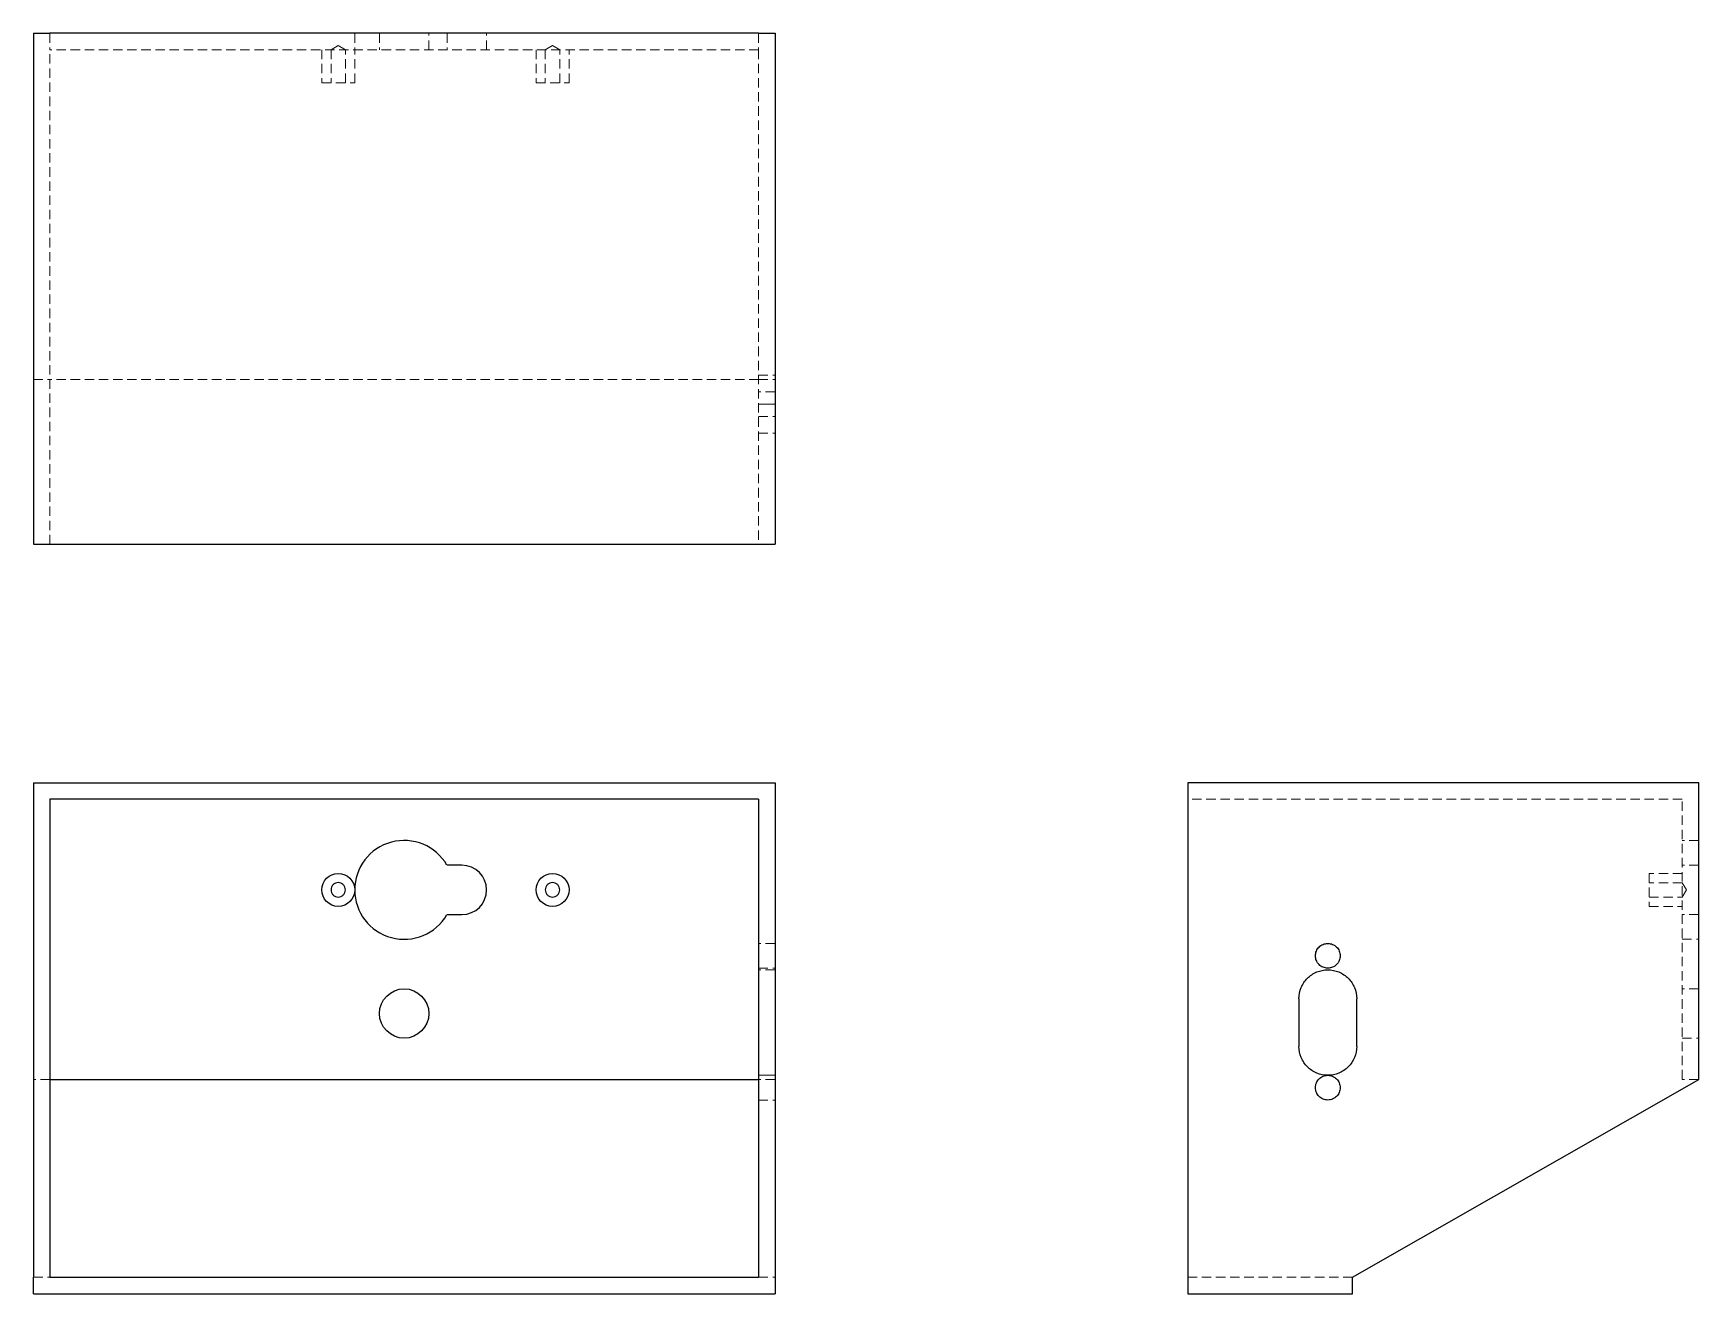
# Model space of a CAD drawing. Header units: millimetres. Extents: x 33 to 257, y 23 to 192.
import ezdxf

# ---------------------------------------------------------------- set-up
doc = ezdxf.new("R2010")
doc.units = ezdxf.units.MM
doc.linetypes.add('HIDDEN', pattern=[1.905, 1.27, -0.635])

msp = doc.modelspace()

# ---------------------------------------------------------------- linework, layer by layer
at = {"color": 7, "linetype": 'Continuous', "lineweight": 25}
for p, q in [((33.01, 192.43), (33.01, 123.57)), ((33.01, 192.43), (35.23, 192.43)), ((130.74, 192.43), (35.23, 192.43)), ((130.74, 192.43), (132.96, 192.43)), ((132.96, 192.43), (132.96, 123.57)), ((33.01, 123.57), (35.23, 123.57)), ((35.23, 123.57), (130.74, 123.57)), ((130.74, 123.57), (132.96, 123.57)), ((33.01, 91.43), (35.23, 91.43)), ((33.01, 91.43), (33.01, 24.79)), ((35.23, 91.43), (130.74, 91.43)), ((130.74, 91.43), (132.96, 91.43)), ((132.96, 91.43), (132.96, 24.79)), ((257.43, 91.43), (188.57, 91.43)), ((188.57, 91.43), (188.57, 24.79)), ((257.43, 51.45), (257.43, 91.43)), ((35.23, 89.21), (35.23, 24.79)), ((130.74, 89.21), (35.23, 89.21)), ((130.74, 89.21), (130.74, 24.79)), ((90.76, 80.32), (88.76, 80.32)), ((88.76, 73.66), (90.76, 73.66)), ((203.56, 62.33), (203.56, 55.89)), ((211.34, 55.89), (211.34, 62.33)), ((35.23, 51.45), (130.74, 51.45)), ((210.78, 24.79), (257.43, 51.45)), ((33.01, 22.57), (33.01, 24.79)), ((35.23, 24.79), (130.74, 24.79)), ((132.96, 24.79), (132.96, 22.57)), ((188.57, 24.79), (188.57, 22.57)), ((210.78, 22.57), (210.78, 24.79)), ((33.01, 22.57), (132.96, 22.57)), ((188.57, 22.57), (210.78, 22.57))]:
    msp.add_line(p, q, dxfattribs=at)
at = {"color": 7, "linetype": 'HIDDEN', "lineweight": 18}
for p, q in [((35.23, 192.43), (35.23, 190.21)), ((74.1, 190.79), (73.13, 190.21)), ((75.07, 190.21), (74.1, 190.79)), ((76.32, 192.43), (76.32, 190.21)), ((79.65, 192.43), (79.65, 190.21)), ((86.32, 190.21), (86.32, 192.43)), ((88.76, 192.43), (88.76, 190.21)), ((94.09, 190.21), (94.09, 192.43)), ((102.98, 190.79), (102, 190.21)), ((103.95, 190.21), (102.98, 190.79)), ((130.74, 192.43), (130.74, 190.21)), ((35.23, 123.57), (35.23, 190.21)), ((130.74, 190.21), (35.23, 190.21)), ((71.88, 190.21), (71.88, 185.76)), ((73.13, 190.21), (73.13, 185.76)), ((75.07, 185.76), (75.07, 190.21)), ((76.32, 185.76), (76.32, 190.21)), ((100.75, 190.21), (100.75, 185.76)), ((102, 190.21), (102, 185.76)), ((103.95, 185.76), (103.95, 190.21)), ((105.2, 185.76), (105.2, 190.21)), ((130.74, 190.21), (130.74, 123.57)), ((71.88, 185.76), (76.32, 185.76)), ((100.75, 185.76), (105.2, 185.76)), ((130.74, 146.34), (132.96, 146.34)), ((33.01, 145.78), (35.23, 145.78)), ((130.74, 145.78), (35.23, 145.78)), ((130.74, 145.78), (132.96, 145.78)), ((132.96, 144.12), (130.74, 144.12)), ((130.74, 140.78), (132.96, 140.78)), ((130.74, 138.56), (132.96, 138.56)), ((255.21, 89.21), (188.57, 89.21)), ((255.21, 51.45), (255.21, 89.21)), ((257.43, 83.66), (255.21, 83.66)), ((250.76, 79.21), (250.76, 74.77)), ((255.21, 79.21), (250.76, 79.21)), ((257.43, 80.32), (255.21, 80.32)), ((255.21, 77.96), (250.76, 77.96)), ((255.79, 76.99), (255.21, 77.96)), ((255.21, 76.02), (255.79, 76.99)), ((250.76, 76.02), (255.21, 76.02)), ((250.76, 74.77), (255.21, 74.77)), ((257.43, 73.66), (255.21, 73.66)), ((132.96, 69.77), (130.74, 69.77)), ((255.21, 70.33), (257.43, 70.33)), ((130.74, 66.44), (132.96, 66.44)), ((132.96, 66.22), (130.74, 66.22)), ((257.43, 63.66), (255.21, 63.66)), ((255.21, 57), (257.43, 57)), ((35.23, 51.45), (33.01, 51.45)), ((132.96, 51.45), (130.74, 51.45)), ((257.43, 51.45), (255.21, 51.45)), ((130.74, 48.67), (132.96, 48.67)), ((33.01, 24.79), (35.23, 24.79)), ((130.74, 24.79), (132.96, 24.79)), ((188.57, 24.79), (210.78, 24.79))]:
    msp.add_line(p, q, dxfattribs=at)
at = {"color": 144, "linetype": 'HIDDEN', "lineweight": 18}
for p, q in [((132.96, 142.45), (130.74, 142.45)), ((130.74, 142.45), (132.96, 142.45)), ((130.74, 142.45), (132.96, 142.45)), ((132.96, 142.45), (130.74, 142.45)), ((130.74, 52), (132.96, 52)), ((130.74, 52), (132.96, 52)), ((132.96, 52), (130.74, 52)), ((132.96, 52), (130.74, 52))]:
    msp.add_line(p, q, dxfattribs=at)
at = {"color": 7, "linetype": 'Continuous', "lineweight": 25}
for centre, radius in [((74.1, 76.99), 2.22), ((102.98, 76.99), 2.22), ((82.98, 60.33), 3.33)]:
    msp.add_circle(centre, radius, dxfattribs=at)
for centre, radius, start, end in [((82.98, 76.99), 6.66, 30, 180), ((90.76, 76.99), 3.33, 270, 90), ((82.98, 76.99), 6.66, 180, 330)]:
    msp.add_arc(centre, radius, start, end, dxfattribs=at)
for points in [[(75.07, 76.99), (75.07, 76.86), (75.02, 76.61), (74.8, 76.29), (74.48, 76.07), (74.1, 75.99), (73.72, 76.07), (73.39, 76.29), (73.18, 76.61), (73.1, 76.99), (73.18, 77.37), (73.39, 77.7), (73.72, 77.91), (74.1, 77.99), (74.48, 77.91), (74.8, 77.7), (75.02, 77.37), (75.07, 77.12), (75.07, 76.99)], [(103.95, 76.99), (103.95, 76.86), (103.9, 76.61), (103.68, 76.29), (103.36, 76.07), (102.98, 75.99), (102.59, 76.07), (102.27, 76.29), (102.05, 76.61), (101.98, 76.99), (102.05, 77.37), (102.27, 77.7), (102.59, 77.91), (102.98, 77.99), (103.36, 77.91), (103.68, 77.7), (103.9, 77.37), (103.95, 77.12), (103.95, 76.99)]]:
    msp.add_open_spline(points, degree=3, dxfattribs=at)
for points, knots in [([(207.45, 66.44), (207.67, 66.44), (207.89, 66.48), (208.29, 66.65), (208.47, 66.77), (208.78, 67.08), (208.91, 67.27), (209.07, 67.67), (209.12, 67.89), (209.12, 68.32), (209.07, 68.54), (208.91, 68.95), (208.78, 69.13), (208.47, 69.44), (208.29, 69.56), (207.89, 69.73), (207.67, 69.77), (207.23, 69.77), (207.01, 69.73), (206.61, 69.56), (206.43, 69.44), (206.12, 69.13), (205.99, 68.95), (205.83, 68.54), (205.78, 68.32), (205.78, 67.89), (205.83, 67.67), (205.99, 67.27), (206.12, 67.08), (206.43, 66.77), (206.61, 66.65), (207.01, 66.48), (207.23, 66.44), (207.45, 66.44)], [0, 0, 0, 0, 0.0625, 0.0625, 0.125, 0.125, 0.1875, 0.1875, 0.25, 0.25, 0.3125, 0.3125, 0.375, 0.375, 0.4375, 0.4375, 0.5, 0.5, 0.5625, 0.5625, 0.625, 0.625, 0.6875, 0.6875, 0.75, 0.75, 0.8125, 0.8125, 0.875, 0.875, 0.9375, 0.9375, 1, 1, 1, 1]), ([(203.56, 62.33), (203.56, 62.84), (203.66, 63.35), (204.05, 64.29), (204.34, 64.72), (205.06, 65.44), (205.49, 65.73), (206.43, 66.12), (206.94, 66.22), (207.96, 66.22), (208.47, 66.12), (209.41, 65.73), (209.84, 65.44), (210.56, 64.72), (210.85, 64.29), (211.24, 63.35), (211.34, 62.84), (211.34, 62.33)], [0, 0, 0, 0, 0.125, 0.125, 0.25, 0.25, 0.375, 0.375, 0.5, 0.5, 0.625, 0.625, 0.75, 0.75, 0.875, 0.875, 1, 1, 1, 1]), ([(207.45, 52), (206.94, 52), (206.43, 52.1), (205.49, 52.49), (205.06, 52.78), (204.34, 53.5), (204.05, 53.93), (203.66, 54.87), (203.56, 55.38), (203.56, 55.89)], [0, 0, 0, 0, 0.25, 0.25, 0.5, 0.5, 0.75, 0.75, 1, 1, 1, 1]), ([(211.34, 55.89), (211.34, 55.38), (211.24, 54.87), (210.85, 53.93), (210.56, 53.5), (209.84, 52.78), (209.41, 52.49), (208.47, 52.1), (207.96, 52), (207.45, 52)], [0, 0, 0, 0, 0.25, 0.25, 0.5, 0.5, 0.75, 0.75, 1, 1, 1, 1]), ([(207.45, 48.67), (207.23, 48.67), (207.01, 48.71), (206.61, 48.88), (206.43, 49), (206.12, 49.31), (205.99, 49.5), (205.83, 49.9), (205.78, 50.12), (205.78, 50.55), (205.83, 50.77), (205.99, 51.18), (206.12, 51.36), (206.43, 51.67), (206.61, 51.79), (207.01, 51.96), (207.23, 52), (207.45, 52)], [0, 0, 0, 0, 0.125, 0.125, 0.25, 0.25, 0.375, 0.375, 0.5, 0.5, 0.625, 0.625, 0.75, 0.75, 0.875, 0.875, 1, 1, 1, 1]), ([(207.45, 52), (207.67, 52), (207.89, 51.96), (208.29, 51.79), (208.47, 51.67), (208.78, 51.36), (208.91, 51.18), (209.07, 50.77), (209.12, 50.55), (209.12, 50.12), (209.07, 49.9), (208.91, 49.5), (208.78, 49.31), (208.47, 49), (208.29, 48.88), (207.89, 48.71), (207.67, 48.67), (207.45, 48.67)], [0, 0, 0, 0, 0.125, 0.125, 0.25, 0.25, 0.375, 0.375, 0.5, 0.5, 0.625, 0.625, 0.75, 0.75, 0.875, 0.875, 1, 1, 1, 1])]:
    msp.add_open_spline(points, degree=3, knots=knots, dxfattribs=at)

doc.saveas('drawing.dxf')
